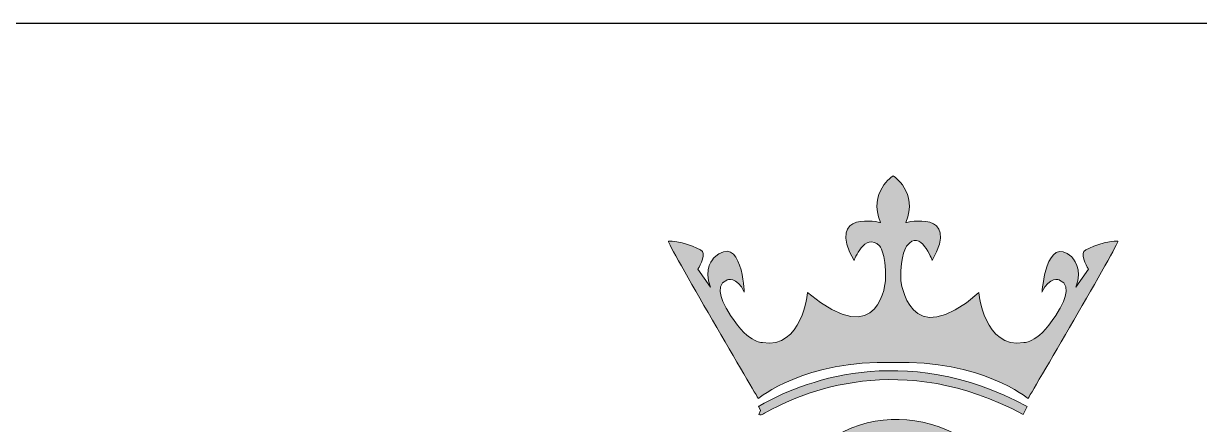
# Model space of a CAD drawing. Extents: x 489590 to 931630, y 16852 to 52972.
# Drawn here: x 492128.1 to 492359.4, y 52893.2 to 52972.1 of the extents above; entities that cross this region are included whole.
import ezdxf

# ---------------------------------------------------------------- set-up
doc = ezdxf.new("R2010")
doc.units = 0
doc.header["$LTSCALE"] = 50
doc.layers.add('08', color=8, linetype='Continuous')
doc.layers.add('Layer 1', color=7, linetype='Continuous')

# ---------------------------------------------------------------- blocks, each defined once
blk = doc.blocks.new('A$C6F4479EE')
at = {"layer": '08'}
blk.add_lwpolyline([(0, 2100), (0, 0), (2970, 0), (2970, 2100)], close=True, dxfattribs=at)
blk = doc.blocks.new('block 23')
at = {"layer": 'Layer 1', "lineweight": 5, "true_color": 0x969999}
h = blk.add_hatch(color=252, dxfattribs=at)
h.dxf.hatch_style = 2
edge = h.paths.add_edge_path()
edge.add_spline(control_points=[(20.877, -6.2272), (20.8625, -6.2462), (20.897, -6.3041), (20.897, -6.3041), (20.897, -6.3041), (20.8413, -6.3831), (20.8413, -6.3831), (20.877, -6.3041), (20.8241, -6.2506), (20.8241, -6.2506), (20.7111, -6.1471), (20.6933, -6.4053), (20.6933, -6.4053), (20.7267, -6.333), (20.7701, -6.3519), (20.7701, -6.3519), (20.8358, -6.3753), (20.7702, -6.48), (20.7702, -6.48), (20.6821, -6.6324), (20.6142, -6.6258), (20.6142, -6.6258), (20.4388, -6.6568), (20.4161, -6.4065), (20.4161, -6.4065), (20.1074, -6.6818), (20.0733, -6.3508), (20.0733, -6.3508), (20.0699, -6.2373), (20.1, -6.2017), (20.1, -6.2017), (20.1601, -6.1215), (20.2113, -6.2662), (20.2113, -6.2662), (20.3382, -6.0414), (20.0955, -6.0992), (20.0955, -6.0992), (20.1512, -5.9657), (20.0399, -5.8944), (20.0399, -5.8944), (20.0399, -5.8944), (19.9285, -5.9657), (19.9842, -6.0992), (19.9842, -6.0992), (19.7415, -6.0414), (19.8684, -6.2662), (19.8684, -6.2662), (19.9152, -6.1386), (19.9798, -6.2017), (19.9798, -6.2017), (20.008, -6.2261), (20.0065, -6.3508), (20.0065, -6.3508), (19.9872, -6.6751), (19.6636, -6.4065), (19.6636, -6.4065), (19.641, -6.6568), (19.4655, -6.6258), (19.4655, -6.6258), (19.3976, -6.6324), (19.3095, -6.48), (19.3095, -6.48), (19.244, -6.3753), (19.3097, -6.3519), (19.3097, -6.3519), (19.3531, -6.333), (19.3864, -6.4053), (19.3864, -6.4053), (19.3759, -6.141), (19.2534, -6.2534), (19.2534, -6.2534), (19.2028, -6.3041), (19.2384, -6.3831), (19.2384, -6.3831), (19.1827, -6.3041), (19.1827, -6.3041), (19.1827, -6.3041), (19.2172, -6.2462), (19.2028, -6.2272), (19.1883, -6.2083), (19.0904, -6.1771), (19.0536, -6.1816), (19.0426, -6.1829), (19.4477, -6.8718), (19.4477, -6.8718), (19.4477, -6.8718), (19.6547, -6.7003), (20.0399, -6.7137), (20.425, -6.7003), (20.6321, -6.8718), (20.6321, -6.8718), (20.6321, -6.8718), (21.0372, -6.1829), (21.0261, -6.1816), (20.9894, -6.1771), (20.8914, -6.2083), (20.877, -6.2272)], knot_values=[0, 0, 0, 0, 1, 1, 1, 2, 2, 2, 3, 3, 3, 4, 4, 4, 5, 5, 5, 6, 6, 6, 7, 7, 7, 8, 8, 8, 9, 9, 9, 10, 10, 10, 11, 11, 11, 12, 12, 12, 13, 13, 13, 14, 14, 14, 15, 15, 15, 16, 16, 16, 17, 17, 17, 18, 18, 18, 19, 19, 19, 20, 20, 20, 21, 21, 21, 22, 22, 22, 23, 23, 23, 24, 24, 24, 25, 25, 25, 26, 26, 26, 27, 27, 27, 28, 28, 28, 29, 29, 29, 30, 30, 30, 31, 31, 31, 32, 32, 32, 32], degree=3, periodic=0)
h = blk.add_hatch(color=252, dxfattribs=at)
h.dxf.hatch_style = 2
edge = h.paths.add_edge_path()
edge.add_spline(control_points=[(19.457, -6.9438), (19.455, -6.9438), (19.453, -6.9434), (19.4507, -6.9427), (19.4507, -6.9427), (19.4569, -6.9241), (19.4569, -6.9241), (19.4569, -6.9241), (19.4493, -6.9061), (19.4493, -6.9061), (19.4505, -6.9055), (19.4528, -6.9042), (19.4561, -6.9023), (19.6256, -6.8052), (20.079, -6.6112), (20.6287, -6.9069), (20.6287, -6.9069), (20.6101, -6.9413), (20.6101, -6.9413), (20.0777, -6.655), (19.6394, -6.8424), (19.4756, -6.9363), (19.4674, -6.941), (19.4625, -6.9438), (19.457, -6.9438)], knot_values=[0, 0, 0, 0, 1, 1, 1, 2, 2, 2, 3, 3, 3, 4, 4, 4, 5, 5, 5, 6, 6, 6, 7, 7, 7, 8, 8, 8, 8], degree=3, periodic=0)
h = blk.add_hatch(color=252, dxfattribs=at)
h.dxf.hatch_style = 2
edge = h.paths.add_edge_path()
edge.add_spline(control_points=[(20.0232, -10.0383), (19.9267, -10.0383), (19.8303, -10.0127), (19.7451, -9.9615), (19.7451, -9.9615), (18.8899, -9.4485), (18.8899, -9.4485), (18.7248, -9.3494), (18.6242, -9.1684), (18.6274, -8.9759), (18.6274, -8.9759), (18.6274, -8.9759), (18.6274, -8.9759), (18.6274, -8.9759), (18.6442, -7.9787), (18.6442, -7.9787), (18.6474, -7.7863), (18.7539, -7.6087), (18.9222, -7.5152), (18.9222, -7.5152), (19.7941, -7.0311), (19.7941, -7.0311), (19.9625, -6.9376), (20.1696, -6.9411), (20.3347, -7.0402), (20.3347, -7.0402), (21.1898, -7.5532), (21.1898, -7.5532), (21.3549, -7.6522), (21.4555, -7.8333), (21.4523, -8.0258), (21.4523, -8.0258), (21.4356, -9.0229), (21.4356, -9.0229), (21.4324, -9.2154), (21.3258, -9.393), (21.1575, -9.4865), (21.1575, -9.4865), (20.2856, -9.9706), (20.2856, -9.9706), (20.2042, -10.0158), (20.1136, -10.0383), (20.0232, -10.0383)], knot_values=[0, 0, 0, 0, 1, 1, 1, 2, 2, 2, 3, 3, 3, 4, 4, 4, 5, 5, 5, 6, 6, 6, 7, 7, 7, 8, 8, 8, 9, 9, 9, 10, 10, 10, 11, 11, 11, 12, 12, 12, 13, 13, 13, 14, 14, 14, 14], degree=3, periodic=0)
edge = h.paths.add_edge_path()
edge.add_spline(control_points=[(18.7284, -8.9776), (18.7258, -9.1341), (18.8076, -9.2813), (18.9419, -9.3619), (18.9419, -9.3619), (19.7971, -9.8749), (19.7971, -9.8749), (19.9313, -9.9554), (20.0996, -9.9582), (20.2366, -9.8823), (20.2366, -9.8823), (21.1085, -9.3982), (21.1085, -9.3982), (21.2453, -9.3222), (21.3319, -9.1778), (21.3346, -9.0213), (21.3346, -9.0213), (21.3513, -8.0241), (21.3513, -8.0241), (21.3539, -7.8676), (21.2721, -7.7203), (21.1379, -7.6398), (21.1379, -7.6398), (20.2827, -7.1268), (20.2827, -7.1268), (20.1485, -7.0462), (19.9801, -7.0435), (19.8432, -7.1194), (19.8432, -7.1194), (18.9713, -7.6035), (18.9713, -7.6035), (18.8344, -7.6795), (18.7478, -7.8239), (18.7452, -7.9804), (18.7452, -7.9804), (18.7284, -8.9776), (18.7284, -8.9776)], knot_values=[0, 0, 0, 0, 1, 1, 1, 2, 2, 2, 3, 3, 3, 4, 4, 4, 5, 5, 5, 6, 6, 6, 7, 7, 7, 8, 8, 8, 9, 9, 9, 10, 10, 10, 11, 11, 11, 12, 12, 12, 12], degree=3, periodic=0)
at = {"layer": 'Layer 1', "color": 252, "lineweight": 5, "true_color": 0x969999}
for points, knots in [([(20.877, -6.2272), (20.8625, -6.2462), (20.897, -6.3041), (20.897, -6.3041), (20.897, -6.3041), (20.8413, -6.3831), (20.8413, -6.3831), (20.877, -6.3041), (20.8241, -6.2506), (20.8241, -6.2506), (20.7111, -6.1471), (20.6933, -6.4053), (20.6933, -6.4053), (20.7267, -6.333), (20.7701, -6.3519), (20.7701, -6.3519), (20.8358, -6.3753), (20.7702, -6.48), (20.7702, -6.48), (20.6821, -6.6324), (20.6142, -6.6258), (20.6142, -6.6258), (20.4388, -6.6568), (20.4161, -6.4065), (20.4161, -6.4065), (20.1074, -6.6818), (20.0733, -6.3508), (20.0733, -6.3508), (20.0699, -6.2373), (20.1, -6.2017), (20.1, -6.2017), (20.1601, -6.1215), (20.2113, -6.2662), (20.2113, -6.2662), (20.3382, -6.0414), (20.0955, -6.0992), (20.0955, -6.0992), (20.1512, -5.9657), (20.0399, -5.8944), (20.0399, -5.8944), (20.0399, -5.8944), (19.9285, -5.9657), (19.9842, -6.0992), (19.9842, -6.0992), (19.7415, -6.0414), (19.8684, -6.2662), (19.8684, -6.2662), (19.9152, -6.1386), (19.9798, -6.2017), (19.9798, -6.2017), (20.008, -6.2261), (20.0065, -6.3508), (20.0065, -6.3508), (19.9872, -6.6751), (19.6636, -6.4065), (19.6636, -6.4065), (19.641, -6.6568), (19.4655, -6.6258), (19.4655, -6.6258), (19.3976, -6.6324), (19.3095, -6.48), (19.3095, -6.48), (19.244, -6.3753), (19.3097, -6.3519), (19.3097, -6.3519), (19.3531, -6.333), (19.3864, -6.4053), (19.3864, -6.4053), (19.3759, -6.141), (19.2534, -6.2534), (19.2534, -6.2534), (19.2028, -6.3041), (19.2384, -6.3831), (19.2384, -6.3831), (19.1827, -6.3041), (19.1827, -6.3041), (19.1827, -6.3041), (19.2172, -6.2462), (19.2028, -6.2272), (19.1883, -6.2083), (19.0904, -6.1771), (19.0536, -6.1816), (19.0426, -6.1829), (19.4477, -6.8718), (19.4477, -6.8718), (19.4477, -6.8718), (19.6547, -6.7003), (20.0399, -6.7137), (20.425, -6.7003), (20.6321, -6.8718), (20.6321, -6.8718), (20.6321, -6.8718), (21.0372, -6.1829), (21.0261, -6.1816), (20.9894, -6.1771), (20.8914, -6.2083), (20.877, -6.2272)], [0, 0, 0, 0, 1, 1, 1, 2, 2, 2, 3, 3, 3, 4, 4, 4, 5, 5, 5, 6, 6, 6, 7, 7, 7, 8, 8, 8, 9, 9, 9, 10, 10, 10, 11, 11, 11, 12, 12, 12, 13, 13, 13, 14, 14, 14, 15, 15, 15, 16, 16, 16, 17, 17, 17, 18, 18, 18, 19, 19, 19, 20, 20, 20, 21, 21, 21, 22, 22, 22, 23, 23, 23, 24, 24, 24, 25, 25, 25, 26, 26, 26, 27, 27, 27, 28, 28, 28, 29, 29, 29, 30, 30, 30, 31, 31, 31, 32, 32, 32, 32]), ([(19.457, -6.9438), (19.455, -6.9438), (19.453, -6.9434), (19.4507, -6.9427), (19.4507, -6.9427), (19.4569, -6.9241), (19.4569, -6.9241), (19.4569, -6.9241), (19.4493, -6.9061), (19.4493, -6.9061), (19.4505, -6.9055), (19.4528, -6.9042), (19.4561, -6.9023), (19.6256, -6.8052), (20.079, -6.6112), (20.6287, -6.9069), (20.6287, -6.9069), (20.6101, -6.9413), (20.6101, -6.9413), (20.0777, -6.655), (19.6394, -6.8424), (19.4756, -6.9363), (19.4674, -6.941), (19.4625, -6.9438), (19.457, -6.9438)], [0, 0, 0, 0, 1, 1, 1, 2, 2, 2, 3, 3, 3, 4, 4, 4, 5, 5, 5, 6, 6, 6, 7, 7, 7, 8, 8, 8, 8]), ([(20.0232, -10.0383), (19.9267, -10.0383), (19.8303, -10.0127), (19.7451, -9.9615), (19.7451, -9.9615), (18.8899, -9.4485), (18.8899, -9.4485), (18.7248, -9.3494), (18.6242, -9.1684), (18.6274, -8.9759), (18.6274, -8.9759), (18.6274, -8.9759), (18.6274, -8.9759), (18.6274, -8.9759), (18.6442, -7.9787), (18.6442, -7.9787), (18.6474, -7.7863), (18.7539, -7.6087), (18.9222, -7.5152), (18.9222, -7.5152), (19.7941, -7.0311), (19.7941, -7.0311), (19.9625, -6.9376), (20.1696, -6.9411), (20.3347, -7.0402), (20.3347, -7.0402), (21.1898, -7.5532), (21.1898, -7.5532), (21.3549, -7.6522), (21.4555, -7.8333), (21.4523, -8.0258), (21.4523, -8.0258), (21.4356, -9.0229), (21.4356, -9.0229), (21.4324, -9.2154), (21.3258, -9.393), (21.1575, -9.4865), (21.1575, -9.4865), (20.2856, -9.9706), (20.2856, -9.9706), (20.2042, -10.0158), (20.1136, -10.0383), (20.0232, -10.0383)], [0, 0, 0, 0, 1, 1, 1, 2, 2, 2, 3, 3, 3, 4, 4, 4, 5, 5, 5, 6, 6, 6, 7, 7, 7, 8, 8, 8, 9, 9, 9, 10, 10, 10, 11, 11, 11, 12, 12, 12, 13, 13, 13, 14, 14, 14, 14])]:
    blk.add_open_spline(points, degree=3, knots=knots, dxfattribs=at)
blk = doc.blocks.new('A$Cc245d546')
at = {"layer": 'Layer 1', "xscale": 64, "yscale": 64, "zscale": 64}
blk.add_blockref('block 23', (-937.05, 898.31), dxfattribs=at)

msp = doc.modelspace()

# ---------------------------------------------------------------- block references
at = {"layer": '08'}
msp.add_blockref('A$C6F4479EE', (489589.62, 50872.09, -120958.98), dxfattribs=at)
at = {"layer": 'Layer 1', "xscale": 0.7, "yscale": 0.7, "zscale": 0.7}
msp.add_blockref('A$Cc245d546', (492057.26, 52577.39, -120958.98), dxfattribs=at)

doc.saveas('drawing.dxf')
